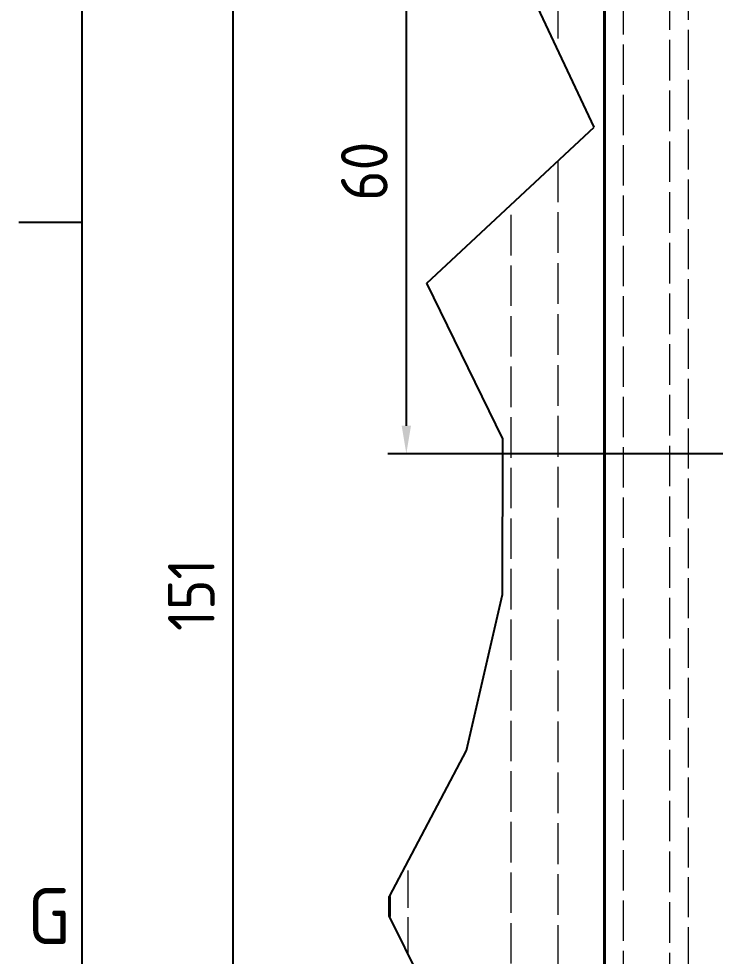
# Model space of a CAD drawing. Header units: millimetres. Extents: x 0 to 2523, y 0 to 1782.
# Drawn here: x 49.8 to 161.7, y 1441.3 to 1592 of the extents above; entities that cross this region are included whole.
import ezdxf

# ---------------------------------------------------------------- set-up
doc = ezdxf.new("R2010")
doc.units = ezdxf.units.MM
doc.header["$LTSCALE"] = 3
doc.linetypes.add('DASHED', pattern=[0.2067, 0.1654, -0.0413])
doc.layers.get('0').update_dxf_attribs({"color": 3, "lineweight": 25})
for name, color, linetype, lineweight in [('가려진 것(ISO)', 2, 'DASHED', 18), ('가시적인 것(ISO)', 3, 'Continuous', 40), ('경계(ISO)', 7, 'Continuous', 25), ('끊기 선(JIS)', 7, 'Continuous', 25), ('치수(ISO)', 2, 'Continuous', 25)]:
    doc.layers.add(name, color=color, linetype=linetype, lineweight=lineweight)
doc.styles.add('문자 텍스트_M2B', font='isocp.shx')
doc.styles.add('치수 텍스트_PSTEK_POSCO', font='isocp.shx')
doc.dimstyles.new('치수_PSTEK_POSCO', dxfattribs={"dimscale": 3, "dimtxt": 2.5, "dimasz": 1.5, "dimexe": 1, "dimexo": 1.5, "dimgap": 1, "dimtad": 1, "dimrnd": 1e-08, "dimdsep": 46, "dimtxsty": '치수 텍스트_PSTEK_POSCO', "dimcen": 0.09, "dimdle": 10, "dimclrd": 7, "dimclre": 7, "dimclrt": 2, "dimadec": 1, "dimazin": 2, "dimtfac": 1, "dimtmove": 0, "dimatfit": 3, "dimfxl": 0, "dimtolj": 1, "dimlwd": -1, "dimlwe": -1, "dimarcsym": 0})

# ---------------------------------------------------------------- blocks, each defined once
blk = doc.blocks.new('경계 Default Border')
at = {"layer": '경계(ISO)'}
blk.add_line((20, 519.75), (16.6, 519.75), dxfattribs=at)
at = {"layer": '경계(ISO)', "flags": 128}
blk.add_lwpolyline([(20, 20), (20, 574), (821, 574), (821, 20), (20, 20)], dxfattribs=at)
at = {"layer": '경계(ISO)', "color": 2, "insert": (17.078, 481.096), "char_height": 3, "attachment_point": 7, "style": '문자 텍스트_M2B'}
blk.add_mtext('G', dxfattribs=at)
blk = doc.blocks.new('*D86')
at = {"layer": 'Defpoints', "color": 0, "transparency": 16777216}
for p in [(112.07, 1612.11), (190.39, 1612.11), (193.39, 1522.11)]:
    blk.add_point(p, dxfattribs=at)
at = {"layer": '치수(ISO)', "color": 7, "transparency": 16777216}
for p, q in [((185.89, 1612.11), (109.07, 1612.11)), ((112.07, 1526.61), (112.07, 1607.61)), ((188.89, 1522.11), (109.07, 1522.11))]:
    blk.add_line(p, q, dxfattribs=at)
for points in [[(111.32, 1607.61), (112.82, 1607.61), (112.07, 1612.11)], [(111.32, 1526.61), (112.82, 1526.61), (112.07, 1522.11)]]:
    blk.add_solid(points, dxfattribs=at)
at = {"layer": '치수(ISO)', "color": 2, "transparency": 16777216, "insert": (105.32, 1562.75), "char_height": 7.5, "attachment_point": 4, "rotation": 90, "style": '치수 텍스트_PSTEK_POSCO'}
blk.add_mtext('\\A1;60', dxfattribs=at)
blk = doc.blocks.new('*D88')
at = {"layer": 'Defpoints', "color": 0, "transparency": 16777216}
for p in [(84.27, 1612.11), (187.39, 1612.11), (187.39, 1385.61)]:
    blk.add_point(p, dxfattribs=at)
at = {"layer": '치수(ISO)', "color": 7, "transparency": 16777216}
for p, q in [((182.89, 1612.11), (81.27, 1612.11)), ((84.27, 1390.11), (84.27, 1607.61)), ((182.89, 1385.61), (81.27, 1385.61))]:
    blk.add_line(p, q, dxfattribs=at)
for points in [[(83.52, 1607.61), (85.02, 1607.61), (84.27, 1612.11)], [(83.52, 1390.11), (85.02, 1390.11), (84.27, 1385.61)]]:
    blk.add_solid(points, dxfattribs=at)
at = {"layer": '치수(ISO)', "color": 2, "transparency": 16777216, "insert": (77.52, 1493.61), "char_height": 7.5, "attachment_point": 4, "rotation": 90, "style": '치수 텍스트_PSTEK_POSCO'}
blk.add_mtext('\\A1;151', dxfattribs=at)

msp = doc.modelspace()

# ---------------------------------------------------------------- linework, layer by layer
at = {"layer": '가려진 것(ISO)', "ltscale": 12.919942}
msp.add_line((157.3855, 1319.4296), (157.3855, 1655.9191), dxfattribs=at)
at = {"layer": '가려진 것(ISO)', "ltscale": 13.144557}
msp.add_line((154.3855, 1321.2491), (154.3855, 1655.4376), dxfattribs=at)
at = {"layer": '가려진 것(ISO)', "ltscale": 13.049678}
msp.add_line((146.8855, 1652.6052), (146.8855, 1345.1052), dxfattribs=at)
at = {"layer": '가려진 것(ISO)', "ltscale": 14.37526}
msp.add_line((136.3855, 1613.7987), (136.3855, 1587.0564), dxfattribs=at)
at = {"layer": '가려진 것(ISO)', "ltscale": 13.19637}
msp.add_line((136.3855, 1569.0912), (136.3855, 1356.3314), dxfattribs=at)
at = {"layer": '가려진 것(ISO)', "ltscale": 13.108946}
msp.add_line((128.8855, 1375.1412), (128.8855, 1562.1049), dxfattribs=at)
at = {"layer": '가려진 것(ISO)', "ltscale": 12.089577}
msp.add_line((112.3855, 1441.6302), (112.3855, 1456.6237), dxfattribs=at)
at = {"layer": '가시적인 것(ISO)'}
for p, q in [((143.8855, 1653.7523), (143.8855, 1342.1052)), ((109.3855, 1447.7433), (109.3855, 1450.924))]:
    msp.add_line(p, q, dxfattribs=at)
at = {"layer": '끊기 선(JIS)'}
for p, q in [((142.265, 1574.568), (130.4783, 1599.6037)), ((115.3884, 1549.5323), (142.265, 1574.568)), ((127.5538, 1524.4965), (115.3884, 1549.5323)), ((127.542, 1499.4608), (127.5538, 1524.4965)), ((121.7551, 1474.425), (127.542, 1499.4608)), ((109.3855, 1450.924), (121.7551, 1474.425)), ((120.864, 1424.3536), (109.3855, 1447.7433))]:
    msp.add_line(p, q, dxfattribs=at)

# ---------------------------------------------------------------- block references
at = {"xscale": 3, "yscale": 3, "zscale": 3}
msp.add_blockref('경계 Default Border', (0, 0), dxfattribs=at)

# ---------------------------------------------------------------- dimensions: what is measured, and where the dimension line sits
at = {"layer": '치수(ISO)', "color": 7}
for base, p1, p2, picture, middle in [((84.2734, 1612.1052), (187.3855, 1385.6052), (187.3855, 1612.1052), '*D88', (84.2734, 1498.8552)), ((112.0715, 1612.1052), (193.3855, 1522.1052), (190.3855, 1612.1052), '*D86', (112.0715, 1567.1052))]:
    dim = msp.add_linear_dim(base=base, p1=p1, p2=p2, angle=90, dimstyle='치수_PSTEK_POSCO', override={"dimdec": 2, "dimlfac": 0.666667, "dimtp": 0, "dimtm": 0, "dimtdec": 2, "dimtofl": 0, "dimatfit": 1}, dxfattribs=at)
    dim.commit()
    dim.dimension.update_dxf_attribs({"geometry": picture, "text_midpoint": middle, "dimtype": 160})

doc.saveas('drawing.dxf')
